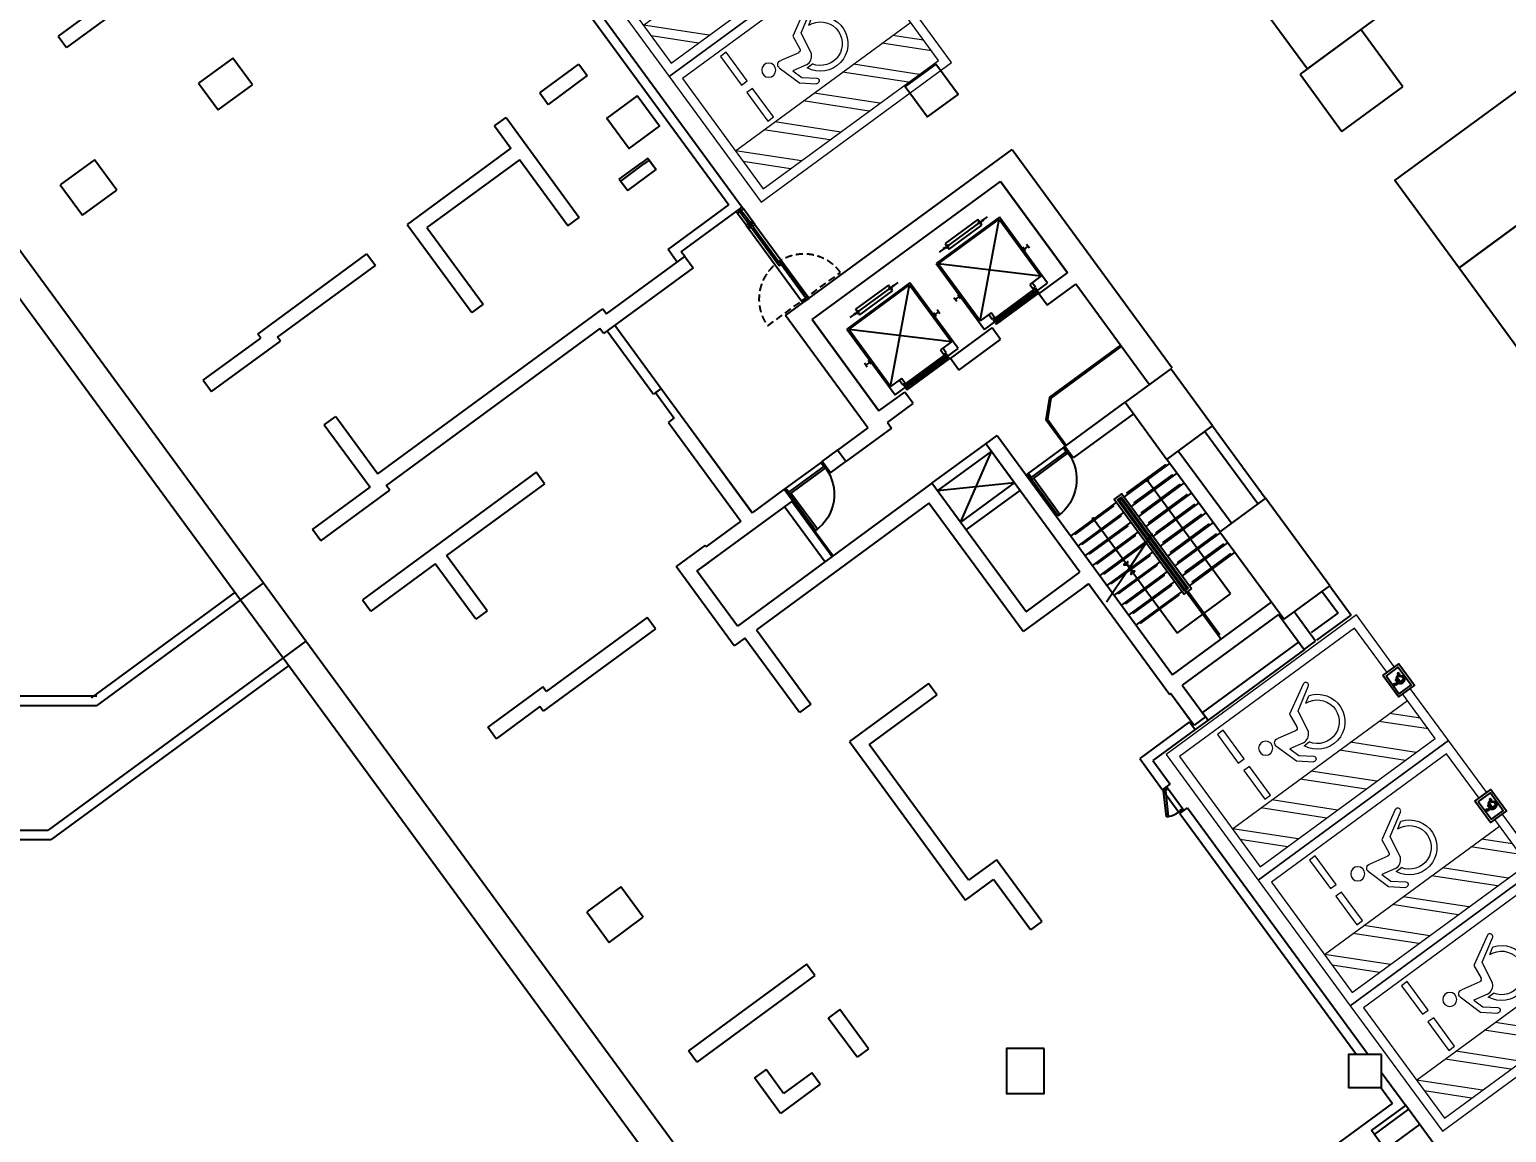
# Model space of a CAD drawing. Header units: millimetres. Extents: x 78082221 to 78451133, y -34402202 to -34172290.
# Drawn here: x 78152006 to 78183309, y -34351429 to -34328067 of the extents above; entities that cross this region are included whole.
import ezdxf

# ---------------------------------------------------------------- set-up
doc = ezdxf.new("R2010")
doc.units = ezdxf.units.MM
doc.header["$LTSCALE"] = 100
doc.header["$MEASUREMENT"] = 0
doc.header["$PDMODE"] = 1
doc.header["$PDSIZE"] = -3
doc.linetypes.add('XR-B2$0$새 블럭1$0$XR-B2$0$XR-지하3층$0$XR-지하3층$0$51A1코아(1층)-1$0$HID', pattern=[2.3, 1.5, -0.8])
doc.layers.get('0').update_dxf_attribs({"color": 2, "linetype": 'CONTINUOUS'})
doc.layers.get('Defpoints').update_dxf_attribs({"color": 142, "linetype": 'CONTINUOUS'})
doc.layers.add('E-PLAN', color=115, linetype='CONTINUOUS')
doc.layers.add('Z', color=115, linetype='CONTINUOUS')
doc.styles.add('c-b2$0$맑은고딕', font='', dxfattribs={"width": 0.8})
doc.styles.add('돋움', font='', dxfattribs={"width": 0.9})
doc.styles.get('c-b2$0$맑은고딕').set_extended_font_data('Malgun Gothic')
doc.styles.get('돋움').set_extended_font_data('Dotum')
doc.dimstyles.new('c-b2$0$std_style', dxfattribs={"dimscale": 500, "dimtxt": 3, "dimasz": 1, "dimexe": 1.5, "dimexo": 2, "dimgap": 1, "dimtad": 1, "dimtoh": 1, "dimdec": 0, "dimzin": 0, "dimdsep": 46, "dimtxsty": 'c-b2$0$맑은고딕', "dimblk": 'c-b2$0$01420DDOT01', "dimcen": 2.5, "dimdle": 8, "dimclrd": 256, "dimclre": 256, "dimclrt": 256, "dimadec": 0, "dimazin": 0, "dimtfac": 1, "dimtdec": 0, "dimtix": 1, "dimtmove": 2, "dimatfit": 3, "dimldrblk": 'c-b2$0$_ClosedBlank', "dimfxl": 1, "dimtolj": 1, "dimtzin": 0, "dimlwd": -1, "dimlwe": -1, "dimarcsym": 0})

# ---------------------------------------------------------------- blocks, each defined once
blk = doc.blocks.new('XR-B2$0$XR-B1$0$XR-주상복합코어$0$84A-CORE(기준층)$0$A$C31EC7A83')
at = {"layer": 'E-PLAN'}
for p, q in [((14495, 13830), (15445, 13830)), ((14495, 13723), (15445, 13723)), ((14495, 13680), (15445, 13680))]:
    blk.add_line(p, q, dxfattribs=at)
for points in [[(14470, 13680), (14470, 13680), (14495, 13680), (14495, 13723), (14510, 13723), (14510, 13787), (14495, 13830), (14470, 13830), (14470, 13680)], [(15470, 13680), (15470, 13680), (15445, 13680), (15445, 13723), (15430, 13723), (15430, 13787), (15445, 13830), (15470, 13830), (15470, 13680)]]:
    blk.add_lwpolyline(points, dxfattribs=at)
blk.add_lwpolyline([(15445, 12730), (15405, 12730), (15405, 13680), (15445, 13680), (15445, 12730)], close=True, dxfattribs=at)
blk.add_arc((15445, 13680), 950, 180, 270, dxfattribs=at)
blk = doc.blocks.new('XR-B2$0$XR-지하3층$0$일반형 주차')
at = {"layer": 'E-PLAN'}
for p, q in [((750, 3865), (0, 3865)), ((750, 3735), (750, 3865)), ((0, 3735), (750, 3735))]:
    blk.add_line(p, q, dxfattribs=at)
blk.add_lwpolyline([(2300, 5000), (0, 5000), (0, 0), (2300, 0)], close=True, dxfattribs=at)
for centre in [(238, 3800), (563, 3800)]:
    blk.add_circle(centre, 17.5, dxfattribs=at)
blk = doc.blocks.new('XR-B2$0$XR-지하3층$0$장애인 주차')
at = {"layer": 'E-PLAN', "lineweight": 5}
for p, q in [((4572, 3795), (4572, -805)), ((5572, 2795), (4572, 3795)), ((5572, 3078), (4855, 3795)), ((5572, 2045), (4572, 3045)), ((5572, 1762), (4572, 2762)), ((3689, 1485), (3600, 1888)), ((3699, 2009), (4214, 1851)), ((5572, 1012), (4572, 2012)), ((3992, 1503), (3925, 1810)), ((3925, 1810), (4151, 1741)), ((4151, 1741), (4355, 1493)), ((4214, 1851), (4443, 1569)), ((5572, 729), (4572, 1729)), ((4055, 1528), (4053, 1393)), ((3348, 969), (3257, 820)), ((5572, -21), (4572, 979)), ((5572, -304), (4572, 696)), ((5323, -805), (4572, -54)), ((5041, -805), (4572, -336))]:
    blk.add_line(p, q, dxfattribs=at)
at = {"layer": 'E-PLAN', "ltscale": 4}
for p, q in [((4165, -1005), (4165, -805)), ((4165, -805), (4165, -905))]:
    blk.add_line(p, q, dxfattribs=at)
at = {"layer": 'E-PLAN', "lineweight": 5}
for points in [[(3842, -1005), (2472, -1005), (2472, 3995), (5772, 3995), (5772, -1005), (4402, -1005)], [(3842, -805), (2672, -805), (2672, 3795), (5572, 3795), (5572, -805), (4402, -805)]]:
    blk.add_lwpolyline(points, dxfattribs=at)
for points in [[(3523, 2720), (2773, 2720), (2773, 2870), (3523, 2870)], [(4473, 2720), (3723, 2720), (3723, 2870), (4473, 2870)]]:
    blk.add_lwpolyline(points, close=True, dxfattribs=at)
for points in [[(3094, 715, -1.000002), (2987, 770), (3330, 1379), (3640, 1415)], [(3992, 1503, -0.343093), (3870, 1283), (3381, 1194), (3094, 715)]]:
    blk.add_lwpolyline(points, format="xyb", dxfattribs=at)
at = {"layer": 'E-PLAN', "ltscale": 4}
for points in [[(3842, -695), (3842, -1115), (4402, -1115), (4402, -695)], [(3892, -745), (3892, -1065), (4352, -1065), (4352, -745)]]:
    blk.add_lwpolyline(points, close=True, dxfattribs=at)
at = {"layer": 'E-PLAN'}
for points in [[(4161, -797), (4152, -916), (4058, -916), (4021, -1003), (3982, -990), (3988, -973), (4011, -981), (4046, -898), (4136, -898), (4137, -881), (4072, -881), (4072, -863), (4138, -863), (4142, -810)], [(4167, -882), (4169, -863)]]:
    blk.add_lwpolyline(points, dxfattribs=at)
at = {"layer": 'E-PLAN', "lineweight": 5}
blk.add_circle((3613, 2216), 150, dxfattribs=at)
for centre, radius, start, end in [((3682, 1922), 88.4, 79.1143, 202.3185), ((4394, 1537), 58.8, 227.9655, 33.7904), ((3810, 1000), 582, 198.006, 65.0949), ((3809, 1000), 462, 183.8525, 58.2396), ((3632, 1473), 57.7, 276.2786, 12.4353)]:
    blk.add_arc(centre, radius, start, end, dxfattribs=at)
at = {"layer": 'E-PLAN'}
for centre, radius, start, end in [((4127, -942), 89.2, 206.535, 62.4866), ((4127, -942), 71.5, 192.8781, 56.1688), ((4140, -787), 22.8, 335.1173, 274.9698)]:
    blk.add_arc(centre, radius, start, end, dxfattribs=at)
blk = doc.blocks.new('XR-B2$0$pitdr')
at = {"layer": 'E-PLAN', "ltscale": 0.1}
for p, q in [((575, 100), (25, 100)), ((25, 0), (48, 39)), ((524, -236), (48, 39)), ((501, -275), (25, 0)), ((25, 0), (575, 0)), ((501, -275), (524, -236))]:
    blk.add_line(p, q, dxfattribs=at)
at = {"layer": 'E-PLAN'}
for points in [[(0, 0), (25, 0), (25, 45), (40, 45), (40, 70), (25, 100), (0, 100)], [(600, 0), (575, 0), (575, 45), (560, 45), (560, 70), (575, 100), (600, 100)]]:
    blk.add_lwpolyline(points, close=True, dxfattribs=at)
at = {"layer": 'E-PLAN', "ltscale": 0.1}
blk.add_arc((31, -2), 544, 329.818, 0.182, dxfattribs=at)
blk = doc.blocks.new('c-b2$0$01420DDOT01')
blk.add_line((-1.5, 0), (1.5, 0))
at = {"const_width": 0.5}
blk.add_lwpolyline([(-0.25, 0, 1), (0.25, 0, 1)], format="xyb", close=True, dxfattribs=at)
blk = doc.blocks.new('*D93')
at = {"layer": 'Defpoints', "color": 0, "transparency": 16777216}
for p in [(78098400, -34278459), (78092168, -34283027), (78175028, -34382978)]:
    blk.add_point(p, dxfattribs=at)
at = {"layer": 'Z', "transparency": 16777216}
for p, q in [((78097593, -34279050), (78091563, -34283471)), ((78168501, -34387143), (78092464, -34283430)), ((78174221, -34383569), (78168192, -34387990))]:
    blk.add_line(p, q, dxfattribs=at)
for p, xscale, yscale, zscale, rotation in [((78092168, -34283027), 500, 500, 500, 126.2469342978897), ((78168796, -34387546), 499.9999999999999, 499.9999999999999, 499.9999999999999, 306.2469342978897)]:
    blk.add_blockref('c-b2$0$01420DDOT01', p, dxfattribs=dict(at, xscale=xscale, yscale=yscale, zscale=zscale, rotation=rotation))
at = {"layer": 'Z', "transparency": 16777216, "insert": (78131794, -34334325), "char_height": 2250, "attachment_point": 5, "rotation": 306.2469, "style": '돋움'}
blk.add_mtext('\\A1;129600', dxfattribs=at)
blk = doc.blocks.new('c-b2$0$_ClosedBlank')
at = {"color": 0, "linetype": 'ByBlock', "lineweight": -2}
for p, q in [((-1, 0.167), (0, 0)), ((-1, 0.167), (-1, -0.167)), ((0, 0), (-1, -0.167))]:
    blk.add_line(p, q, dxfattribs=at)
blk = doc.blocks.new('*D98')
at = {"layer": 'Defpoints', "color": 0, "transparency": 16777216}
for p in [(78151082, -34350316), (78148076, -34352519), (78155871, -34356848)]:
    blk.add_point(p, dxfattribs=at)
at = {"layer": 'Z', "transparency": 16777216}
for p, q in [((78150275, -34350907), (78147471, -34352963)), ((78152570, -34358648), (78148372, -34352922)), ((78155064, -34357439), (78152261, -34359495))]:
    blk.add_line(p, q, dxfattribs=at)
for p, xscale, yscale, zscale, rotation in [((78148076, -34352519), 500, 500, 500, 126.2469342978489), ((78152865, -34359052), 500.0000000000001, 500.0000000000001, 500.0000000000001, 306.246934297849)]:
    blk.add_blockref('c-b2$0$01420DDOT01', p, dxfattribs=dict(at, xscale=xscale, yscale=yscale, zscale=zscale, rotation=rotation))
at = {"layer": 'Z', "transparency": 16777216, "insert": (78151782, -34354824), "char_height": 2250, "attachment_point": 5, "rotation": 306.2469, "style": '돋움'}
blk.add_mtext('\\A1;8100', dxfattribs=at)

msp = doc.modelspace()

# ---------------------------------------------------------------- linework, layer by layer
at = {"layer": 'Z'}
for p, q in [((78156962.8, -34339791.6), (78142410.2, -34319942.1)), ((78154516.6, -34326810.9), (78152613.3, -34328206.3)), ((78154693.9, -34327052.8), (78152790.7, -34328448.2)), ((78152613.3, -34328206.3), (78152790.7, -34328448.2)), ((78162819.8, -34329409.3), (78163650.5, -34328800.3)), ((78163650.5, -34328800.3), (78163827.9, -34329042.3)), ((78163827.9, -34329042.3), (78162997.2, -34329651.3)), ((78162819.8, -34329409.3), (78162997.2, -34329651.3)), ((78161864.1, -34330110), (78162106.1, -34329932.6)), ((78162106.1, -34329932.6), (78163655.2, -34332045.6)), ((78161864.1, -34330110), (78162210, -34330581.8)), ((78162210, -34330581.8), (78160008.3, -34332195.9)), ((78162387.4, -34330823.7), (78160427.7, -34332260.5)), ((78163413.2, -34332223), (78162387.4, -34330823.7)), ((78164506, -34331235.8), (78164989.9, -34330881)), ((78165110.9, -34330792.3), (78164989.9, -34330881)), ((78165140.5, -34330832.6), (78165019.5, -34330921.3)), ((78165110.9, -34330792.3), (78165288.3, -34331034.3)), ((78168031.8, -34334125.3), (78172830.4, -34330607.2)), ((78172830.4, -34330607.2), (78176221.3, -34335232.4)), ((78164683.4, -34331477.7), (78165288.3, -34331034.3)), ((78164506, -34331235.8), (78164683.4, -34331477.7)), ((78168590.9, -34334211.4), (78172583, -34331284.6)), ((78172583, -34331284.6), (78174002, -34333220.1)), ((78174002, -34333220.1), (78172583, -34331284.6)), ((78163413.2, -34332223), (78163655.2, -34332045.6)), ((78167192.6, -34332211), (78167009.3, -34331961)), ((78167208.5, -34332131.2), (78167090.2, -34331969.9)), ((78167240.7, -34332107.6), (78167122.5, -34331946.3)), ((78167321.6, -34332116.4), (78167138.3, -34331866.4)), ((78172561.8, -34332042.1), (78171223, -34333023.6)), ((78171265, -34333030.1), (78172555.3, -34332084.1)), ((78171292.7, -34332780.4), (78172308.8, -34332035.4)), ((78172103.2, -34332093.2), (78171409.6, -34332601.6)), ((78172191.9, -34332214.1), (78172103.2, -34332093.2)), ((78172112.6, -34332148.3), (78172152.9, -34332118.7)), ((78172142.2, -34332188.6), (78172112.6, -34332148.3)), ((78172151.9, -34334239.8), (78172555.3, -34332084.1)), ((78172152.9, -34332118.7), (78172182.5, -34332159)), ((78172222.8, -34332129.5), (78172193.3, -34332089.1)), ((78172555.3, -34332084.1), (78173442.2, -34333293.8)), ((78173583.9, -34333436.2), (78172561.8, -34332042.1)), ((78160008.3, -34332195.9), (78161377.1, -34334062.9)), ((78160427.7, -34332260.5), (78161619.1, -34333885.5)), ((78167284.3, -34332243), (78167239.9, -34332275.6)), ((78167251.7, -34332291.7), (78168369.7, -34333816.6)), ((78167332.6, -34332300.6), (78167853, -34333010.3)), ((78167348.8, -34332288.7), (78167869.1, -34332998.4)), ((78167364.9, -34332276.9), (78167885.2, -34332986.6)), ((78167380.8, -34332197.1), (78168498.8, -34333722)), ((78171498.3, -34332722.6), (78172191.9, -34332214.1)), ((78172182.5, -34332159), (78172142.2, -34332188.6)), ((78171408.3, -34332726.6), (78171378.7, -34332686.3)), ((78171409.6, -34332601.6), (78171498.3, -34332722.6)), ((78171459.4, -34332627.2), (78171419, -34332656.7)), ((78171419, -34332656.7), (78171448.6, -34332697.1)), ((78171448.6, -34332697.1), (78171488.9, -34332667.5)), ((78171488.9, -34332667.5), (78171459.4, -34332627.2)), ((78173117, -34332757.2), (78173057.9, -34332676.6)), ((78173168.1, -34332657.8), (78173087.5, -34332716.9)), ((78173197.7, -34332698.1), (78173138.6, -34332617.4)), ((78156842.9, -34334516.7), (78159157.5, -34332819.7)), ((78157262.2, -34334581.2), (78159334.9, -34333061.7)), ((78159157.5, -34332819.7), (78159334.9, -34333061.7)), ((78164235, -34334088), (78165892.3, -34332872.9)), ((78165892.3, -34332872.9), (78166069.7, -34333114.9)), ((78167934.7, -34333037.2), (78168410.5, -34333686.2)), ((78167950.8, -34333025.3), (78168426.7, -34333674.4)), ((78167966.9, -34333013.5), (78168442.8, -34333662.6)), ((78171223, -34333023.6), (78172245.1, -34334417.7)), ((78172151.9, -34334239.8), (78171265, -34333030.1)), ((78173442.2, -34333293.8), (78171265, -34333030.1)), ((78166069.7, -34333114.9), (78164170.5, -34334507.3)), ((78173442.2, -34333293.8), (78173208.4, -34333465.2)), ((78173397.2, -34333663.6), (78174002, -34333220.1)), ((78168498.8, -34333722), (78168369.7, -34333816.6)), ((78168498.8, -34333722), (78168527.8, -34333761.7)), ((78170666.6, -34333431.6), (78169327.8, -34334413.1)), ((78169369.8, -34334419.6), (78170660.1, -34333473.5)), ((78169397.5, -34334169.9), (78170413.6, -34333424.9)), ((78170208, -34333482.6), (78169514.4, -34333991.1)), ((78169603.1, -34334112.1), (78170296.7, -34333603.6)), ((78170296.7, -34333603.6), (78170208, -34333482.6)), ((78170217.4, -34333537.7), (78170257.7, -34333508.2)), ((78170247, -34333578.1), (78170217.4, -34333537.7)), ((78170287.3, -34333548.5), (78170247, -34333578.1)), ((78170256.7, -34335629.3), (78170660.1, -34333473.5)), ((78170257.7, -34333508.2), (78170287.3, -34333548.5)), ((78170327.6, -34333518.9), (78170298, -34333478.6)), ((78170660.1, -34333473.5), (78171547, -34334683.3)), ((78171688.6, -34334825.7), (78170666.6, -34333431.6)), ((78171738, -34333768.3), (78171678.8, -34333687.6)), ((78172245.1, -34334417.7), (78173583.9, -34333436.2)), ((78173330, -34333546.7), (78172426.8, -34334208.9)), ((78172450.4, -34334241.1), (78173353.7, -34333578.9)), ((78173379.7, -34333614.4), (78172476.4, -34334276.6)), ((78172500.1, -34334308.9), (78173403.4, -34333646.7)), ((78173208.4, -34333465.2), (78173279.3, -34333562)), ((78173327.7, -34333526.5), (78173256.7, -34333429.8)), ((78173279.3, -34333562), (78173327.7, -34333526.5)), ((78173353.7, -34333578.9), (78173330, -34333546.7)), ((78173403.4, -34333646.7), (78173379.7, -34333614.4)), ((78173574.6, -34333905.5), (78173397.2, -34333663.6)), ((78173574.6, -34333905.5), (78174179.4, -34333462.1)), ((78175737.4, -34335587.1), (78174179.4, -34333462.1)), ((78159387.8, -34337480.5), (78164158.2, -34333983.2)), ((78161619.1, -34333885.5), (78161377.1, -34334062.9)), ((78164158.2, -34333983.2), (78164235, -34334088)), ((78168398.8, -34333856.3), (78168369.7, -34333816.6)), ((78168398.8, -34333856.3), (78168378.9, -34333829.2)), ((78168398.8, -34333856.3), (78168527.8, -34333761.7)), ((78168527.8, -34333761.7), (78168501.2, -34333725.4)), ((78169514.4, -34333991.1), (78169603.1, -34334112.1)), ((78169564.1, -34334016.7), (78169523.8, -34334046.2)), ((78169593.7, -34334057), (78169564.1, -34334016.7)), ((78171302.5, -34334087.6), (78171243.3, -34334006.9)), ((78171657.3, -34333827.4), (78171598.2, -34333746.8)), ((78171627.8, -34333787.1), (78171708.4, -34333728)), ((78169776.1, -34336504.4), (78168031.8, -34334125.3)), ((78170010, -34336146.9), (78168590.9, -34334211.4)), ((78168590.9, -34334211.4), (78170010, -34336146.9)), ((78169513.1, -34334116.1), (78169483.5, -34334075.8)), ((78169523.8, -34334046.2), (78169553.4, -34334086.5)), ((78169553.4, -34334086.5), (78169593.7, -34334057)), ((78171221.8, -34334146.7), (78171162.7, -34334066)), ((78171272.9, -34334047.2), (78171192.3, -34334106.4)), ((78172385.7, -34334068.3), (78172151.9, -34334239.8)), ((78172337.4, -34334103.8), (78172408.3, -34334200.6)), ((78172456.7, -34334165.1), (78172385.7, -34334068.3)), ((78172408.3, -34334200.6), (78172456.7, -34334165.1)), ((78172426.8, -34334208.9), (78172450.4, -34334241.1)), ((78172476.4, -34334276.6), (78172500.1, -34334308.9)), ((78155687.2, -34335494.1), (78156905, -34334601.3)), ((78156905, -34334601.3), (78156842.9, -34334516.7)), ((78157324.3, -34334665.9), (78157262.2, -34334581.2)), ((78164093.6, -34334402.5), (78159565.2, -34337722.4)), ((78164170.5, -34334507.3), (78164093.6, -34334402.5)), ((78169327.8, -34334413.1), (78170349.9, -34335807.2)), ((78170256.7, -34335629.3), (78169369.8, -34334419.6)), ((78171547, -34334683.3), (78169369.8, -34334419.6)), ((78171522.1, -34335038.3), (78172409.2, -34334387.9)), ((78171699.5, -34335280.2), (78172586.6, -34334629.8)), ((78172586.6, -34334629.8), (78172409.2, -34334387.9)), ((78155864.6, -34335736.1), (78157324.3, -34334665.9)), ((78170349.9, -34335807.2), (78171688.6, -34334825.7)), ((78171434.8, -34334936.1), (78170531.6, -34335598.3)), ((78170555.2, -34335630.6), (78171458.5, -34334968.4)), ((78171547, -34334683.3), (78171313.1, -34334854.7)), ((78171313.1, -34334854.7), (78171384.1, -34334951.5)), ((78171432.5, -34334916), (78171361.5, -34334819.2)), ((78171384.1, -34334951.5), (78171432.5, -34334916)), ((78171458.5, -34334968.4), (78171434.8, -34334936.1)), ((78175129.5, -34334749.5), (78173621.4, -34335855.2)), ((78175147.2, -34334773.7), (78173649.1, -34335872)), ((78169762.1, -34335216.9), (78169703, -34335136.2)), ((78169732.5, -34335176.6), (78169813.2, -34335117.4)), ((78169842.8, -34335157.8), (78169783.6, -34335077.1)), ((78171484.5, -34335003.9), (78170581.2, -34335666.1)), ((78170604.9, -34335698.4), (78171508.1, -34335036.1)), ((78171508.1, -34335036.1), (78171484.5, -34335003.9)), ((78171699.5, -34335280.2), (78171522.1, -34335038.3)), ((78155687.2, -34335494.1), (78155864.6, -34335736.1)), ((78170490.5, -34335457.8), (78170256.7, -34335629.3)), ((78170442.1, -34335493.3), (78170513.1, -34335590.1)), ((78170561.5, -34335554.6), (78170490.5, -34335457.8)), ((78170513.1, -34335590.1), (78170561.5, -34335554.6)), ((78170531.6, -34335598.3), (78170555.2, -34335630.6)), ((78165393.9, -34335668.7), (78165272.9, -34335757.4)), ((78165272.9, -34335757.4), (78165672, -34336301.8)), ((78165393.9, -34335668.7), (78165881.7, -34336334)), ((78170010, -34336146.9), (78170554.3, -34335747.8)), ((78170731.7, -34335989.7), (78170554.3, -34335747.8)), ((78170581.2, -34335666.1), (78170604.9, -34335698.4)), ((78173621.4, -34335855.2), (78173547.1, -34336337.4)), ((78173649.1, -34335872), (78173578.7, -34336329.7)), ((78170187.4, -34336388.8), (78170731.7, -34335989.7)), ((78173951.1, -34336896.8), (78175225.3, -34335962.6)), ((78175402.7, -34336204.5), (78174128.4, -34337138.7)), ((78158253.1, -34336440.1), (78158495, -34336262.7)), ((78158253.1, -34336440.1), (78159222.8, -34337762.7)), ((78158495, -34336262.7), (78159387.8, -34337480.5)), ((78165551.1, -34336390.4), (78165672, -34336301.8)), ((78165551.1, -34336390.4), (78167082.4, -34338479.2)), ((78165881.7, -34336334), (78167306.6, -34338277.6)), ((78165881.7, -34336334), (78167324.4, -34338301.8)), ((78169776.1, -34336504.4), (78169130.9, -34336977.4)), ((78170276, -34336509.8), (78169308.3, -34337219.3)), ((78170187.4, -34336388.8), (78170276, -34336509.8)), ((78173955.1, -34336893.8), (78173547.1, -34336337.4)), ((78173979.3, -34336876.1), (78173578.7, -34336329.7)), ((78172274.5, -34336842.6), (78172516.5, -34336665.2)), ((78172904.2, -34337701.5), (78172274.5, -34336842.6)), ((78172904.2, -34337701.5), (78172274.5, -34336842.6)), ((78174270.1, -34339564.4), (78172274.5, -34336842.6)), ((78172516.5, -34336665.2), (78176232.6, -34341733.9)), ((78169308.3, -34337219.3), (78169130.9, -34336977.4)), ((78169308.3, -34337219.3), (78169130.9, -34336977.4)), ((78171739.4, -34338505.8), (78172392.8, -34337003.9)), ((78174128.4, -34337138.7), (78173951.1, -34336896.8)), ((78177471.6, -34338519.2), (78176354.1, -34336994.9)), ((78162741.4, -34337446), (78159059.9, -34340145.1)), ((78162918.8, -34337687.9), (78162741.4, -34337446)), ((78177247.4, -34338720.7), (78176112.2, -34337172.3)), ((78158005, -34338655.5), (78159222.8, -34337762.7)), ((78159642.1, -34337827.3), (78159565.2, -34337722.4)), ((78162918.8, -34337687.9), (78160846.2, -34339207.5)), ((78171133.4, -34337679.2), (78167008.3, -34340703.5)), ((78173128.9, -34340401.1), (78171133.4, -34337679.2)), ((78172880.6, -34337669.2), (78171251.6, -34337840.5)), ((78177458.3, -34340023.1), (78175687.4, -34337607.7)), ((78158182.4, -34338897.5), (78159642.1, -34337827.3)), ((78168179.2, -34338047.1), (78166759.8, -34339087.7)), ((78168001.8, -34337805.2), (78167324.4, -34338301.8)), ((78171068.8, -34338098.5), (78167411.4, -34340779.9)), ((78168179.2, -34338047.1), (78168001.8, -34337805.2)), ((78173064.3, -34340820.4), (78171068.8, -34338098.5)), ((78158182.4, -34338897.5), (78158005, -34338655.5)), ((78167082.4, -34338479.2), (78166336.5, -34339026.1)), ((78176329.2, -34340850.9), (78174558.4, -34338435.5)), ((78166315.8, -34338997.9), (78165710.9, -34339441.4)), ((78166336.5, -34339026.1), (78166315.8, -34338997.9)), ((78161706.4, -34340380.9), (78160846.2, -34339207.5)), ((78166759.8, -34339087.7), (78166150.9, -34339534.1)), ((78166392.9, -34339356.8), (78166150.9, -34339534.1)), ((78160604.2, -34339384.8), (78159237.2, -34340387)), ((78161464.5, -34340558.3), (78160604.2, -34339384.8)), ((78166943.7, -34341122.9), (78165710.9, -34339441.4)), ((78167008.3, -34340703.5), (78166150.9, -34339534.1)), ((78173128.9, -34340401.1), (78174270.1, -34339564.4)), ((78174447.4, -34339806.4), (78173064.3, -34340820.4)), ((78174362.8, -34339868.5), (78174447.4, -34339806.4)), ((78176168, -34342153.2), (78174447.4, -34339806.4)), ((78176168, -34342153.2), (78174447.4, -34339806.4)), ((78159059.9, -34340145.1), (78159237.2, -34340387)), ((78176232.6, -34341733.9, 0.4), (78178329.4, -34340196.6, 0.2)), ((78176329.2, -34340850.9), (78177458.3, -34340023.1)), ((78161706.4, -34340380.9), (78161464.5, -34340558.3)), ((78165094.1, -34340519.7), (78162957, -34342086.6)), ((78165271.5, -34340761.7), (78165094.1, -34340519.7)), ((78178478.6, -34340459.2), (78176438.2, -34341955.1)), ((78178478.6, -34340459.2), (78179022.6, -34341201.2)), ((78179264.5, -34341023.8), (78178809.2, -34340402.8)), ((78165271.5, -34340761.7), (78162892.4, -34342505.9)), ((78167411.4, -34340779.9), (78168567.4, -34342356.6)), ((78167169.5, -34340957.3), (78166943.7, -34341122.9)), ((78168325.4, -34342534), (78167169.5, -34340957.3)), ((78179022.6, -34341201.2), (78179264.5, -34341023.8)), ((78162886, -34341989.8), (78161716.6, -34342847.1)), ((78162957, -34342086.6), (78162886, -34341989.8)), ((78171056.3, -34341920.6), (78169382.8, -34343147.5)), ((78171233.6, -34342162.6), (78169802.1, -34343212.1)), ((78171233.6, -34342162.6), (78171056.3, -34341920.6)), ((78176196.3, -34342132.5), (78176168, -34342153.2)), ((78176168, -34342153.2), (78176196.3, -34342132.5)), ((78176196.3, -34342132.5), (78176687, -34342801.9)), ((78176196.3, -34342132.5), (78176598.3, -34342680.9)), ((78176438.2, -34341955.1), (78176929, -34342624.5)), ((78150300.2, -34342382.6), (78153428.7, -34342382.6)), ((78150500.2, -34342182.6), (78153428.7, -34342182.6)), ((78162821.5, -34342409.1), (78161894, -34343089.1)), ((78162892.4, -34342505.9), (78162821.5, -34342409.1)), ((78168567.4, -34342356.6), (78168325.4, -34342534)), ((78176929, -34342624.5), (78176687, -34342801.9)), ((78176929, -34342624.5), (78176687, -34342801.9)), ((78161894, -34343089.1), (78161716.6, -34342847.1)), ((78169382.8, -34343147.5), (78171845.4, -34346506.5)), ((78171910, -34346087.2), (78169802.1, -34343212.1)), ((78150300.2, -34345026.6), (78152401.6, -34345026.6)), ((78150500.2, -34345226.6), (78152467, -34345226.6)), ((78172502.8, -34345652.6), (78171910, -34346087.2)), ((78173463.6, -34346963.1), (78172502.8, -34345652.6)), ((78171845.4, -34346506.5), (78172438.2, -34346071.9)), ((78173221.6, -34347140.5), (78172438.2, -34346071.9)), ((78173463.6, -34346963.1), (78173221.6, -34347140.5)), ((78168470.5, -34347864.9), (78165970.4, -34349697.8)), ((78168647.9, -34348106.8), (78166147.8, -34349939.7)), ((78168647.9, -34348106.8), (78168470.5, -34347864.9)), ((78169177, -34348828.6), (78168935.1, -34349006)), ((78169544.1, -34349836.7), (78168935.1, -34349006)), ((78169786, -34349659.3), (78169177, -34348828.6)), ((78166926, -34349369.2), (78166805.1, -34349457.8)), ((78169786, -34349659.3), (78169544.1, -34349836.7)), ((78166147.8, -34349939.7), (78165970.4, -34349697.8)), ((78167615.2, -34350097.7), (78167373.2, -34350275.1)), ((78167923.1, -34351025.1), (78167373.2, -34350275.1)), ((78167987.7, -34350605.8), (78167615.2, -34350097.7)), ((78168584.4, -34350168.2), (78167987.7, -34350605.8)), ((78168761.8, -34350410.2), (78168584.4, -34350168.2)), ((78168761.8, -34350410.2), (78167923.1, -34351025.1))]:
    msp.add_line(p, q, dxfattribs=at)
at = {"layer": 'Z', "ltscale": 0.5}
for p, q in [((78160999.3, -34323831.2), (78166829.2, -34331783.1)), ((78161160.6, -34323713), (78167108.8, -34331826.1)), ((78180225.4, -34328068.5), (78178935.1, -34329014.5)), ((78181112.3, -34329278.2), (78180225.4, -34328068.5)), ((78156315.4, -34328672.6), (78155589.6, -34329204.7)), ((78156729.3, -34329237.1), (78156315.4, -34328672.6)), ((78178935.1, -34329014.5), (78179821.9, -34330224.2)), ((78155589.6, -34329204.7), (78156003.5, -34329769.2)), ((78156003.5, -34329769.2), (78156729.3, -34329237.1)), ((78179821.9, -34330224.2), (78181112.3, -34329278.2)), ((78153379.9, -34330824.8), (78152654, -34331356.9)), ((78153852.9, -34331470), (78153379.9, -34330824.8)), ((78152654, -34331356.9), (78153127, -34332002.1)), ((78153127, -34332002.1), (78153852.9, -34331470)), ((78165538.9, -34332729.1), (78166829.2, -34331783.1)), ((78165818.4, -34332772.1), (78167108.8, -34331826.1)), ((78165731, -34332991.2), (78165538.9, -34332729.1)), ((78165892.3, -34332872.9), (78165818.4, -34332772.1)), ((78164412.4, -34334329.9), (78165395.4, -34335670.7)), ((78164251.1, -34334448.2), (78165234.1, -34335789)), ((78176193.1, -34335253.1), (78175225.3, -34335962.6)), ((78177080, -34336462.8), (78176193.1, -34335253.1)), ((78165393.9, -34335668.7), (78165234.1, -34335789)), ((78175225.3, -34335962.6), (78176112.2, -34337172.3)), ((78176112.2, -34337172.3), (78177080, -34336462.8)), ((78177080, -34336462.8), (78178197.5, -34337987, 0.2)), ((78171133.4, -34337679.2), (78172274.5, -34336842.6)), ((78176918.7, -34336581), (78178036.2, -34338105.3, 0.2)), ((78168808.3, -34337213.9), (78169130.9, -34336977.4)), ((78171251.6, -34337840.5), (78172392.8, -34337003.9)), ((78168985.7, -34337455.8), (78168808.3, -34337213.9)), ((78168985.7, -34337455.8), (78169308.3, -34337219.3)), ((78176171.3, -34337253), (78175203.5, -34337962.5)), ((78176325, -34337462.6), (78175357.3, -34338172.2)), ((78171739.4, -34338505.8), (78172880.6, -34337669.2)), ((78176478.8, -34337672.3), (78175511, -34338381.8)), ((78168163.1, -34338058.9), (78169020.4, -34339228.3)), ((78168179.2, -34338047.1), (78169036.5, -34339216.5)), ((78171857.7, -34338667.1), (78172998.8, -34337830.5)), ((78175042.2, -34338080.7), (78174074.5, -34338790.3)), ((78175102.7, -34338036.4), (78175082.6, -34338051.2)), ((78175163.2, -34337992), (78175143.1, -34338006.8)), ((78176632.5, -34337882), (78175664.7, -34338591.5)), ((78176786.2, -34338091.7), (78175818.5, -34338801.2)), ((78178203.4, -34337995.1), (78177235.6, -34338704.6)), ((78179563.3, -34339850), (78178203.4, -34337995.1)), ((78168009.8, -34338171.3), (78168867.2, -34339340.7)), ((78175196, -34338290.4), (78174228.2, -34338999.9)), ((78175256.5, -34338246.1), (78175236.3, -34338260.9)), ((78175316.9, -34338201.7), (78175296.8, -34338216.5)), ((78175470.7, -34338411.4), (78175450.5, -34338426.2)), ((78176940, -34338301.4), (78175972.2, -34339010.9)), ((78175349.7, -34338500.1), (78174381.9, -34339209.6)), ((78175503.4, -34338709.8), (78174535.7, -34339419.3)), ((78175410.2, -34338455.8), (78175390, -34338470.5)), ((78175563.9, -34338665.4), (78175543.8, -34338680.2)), ((78175624.4, -34338621.1), (78175604.2, -34338635.9)), ((78177093.7, -34338511.1), (78176125.9, -34339220.6)), ((78177247.4, -34338720.7), (78176279.6, -34339430.3)), ((78177235.6, -34338704.6), (78178595.5, -34340559.5)), ((78175657.2, -34338919.5), (78174689.4, -34339629)), ((78175717.6, -34338875.1), (78175697.5, -34338889.9)), ((78175778.1, -34338830.8), (78175758, -34338845.6)), ((78175931.9, -34339040.5), (78175911.7, -34339055.2)), ((78177401.1, -34338930.4), (78176433.4, -34339640)), ((78175810.9, -34339129.2), (78174843.1, -34339838.7)), ((78175964.6, -34339338.8), (78174996.9, -34340048.4)), ((78175871.4, -34339084.8), (78175851.2, -34339099.6)), ((78176025.1, -34339294.5), (78176004.9, -34339309.3)), ((78176085.6, -34339250.1), (78176065.4, -34339264.9)), ((78177554.9, -34339140.1), (78176587.1, -34339849.6)), ((78176118.4, -34339548.5), (78175150.6, -34340258)), ((78176178.8, -34339504.2), (78176158.7, -34339519)), ((78176239.3, -34339459.8), (78176219.2, -34339474.6)), ((78176393.1, -34339669.5), (78176372.9, -34339684.3)), ((78176272.1, -34339758.2), (78175304.3, -34340467.7)), ((78176425.8, -34339967.9), (78175458, -34340677.4)), ((78176332.6, -34339713.9), (78176312.4, -34339728.6)), ((78176486.3, -34339923.5), (78176466.1, -34339938.3)), ((78176486.3, -34339923.5), (78177260.9, -34340980)), ((78176546.8, -34339879.2), (78176526.6, -34339894)), ((78178595.5, -34340559.5), (78179563.3, -34339850)), ((78179396.1, -34339960.2, 0.2), (78179739, -34340427.9)), ((78179557.4, -34339841.9, 0.2), (78180018.6, -34340471)), ((78156360.7, -34339985), (78153310.5, -34342221.3)), ((78156479, -34340146.3), (78153428.7, -34342382.6)), ((78179174.5, -34340841.8), (78179739, -34340427.9)), ((78179292.7, -34341003.1), (78180018.6, -34340471)), ((78178908.3, -34341036.9), (78176867.9, -34342532.8)), ((78179026.6, -34341198.2), (78176986.2, -34342694.1)), ((78157380.6, -34341376.2), (78152401.6, -34345026.6)), ((78157498.9, -34341537.5), (78152467, -34345226.6)), ((78176593.7, -34342733.9), (78175537.3, -34343508.4)), ((78176593.7, -34342733.9), (78176712, -34342895.2)), ((78176986.2, -34342694.1), (78176712, -34342895.2)), ((78176867.9, -34342532.8), (78176986.2, -34342694.1)), ((78176712, -34342895.2), (78175816.8, -34343551.5)), ((78175537.3, -34343508.4), (78176022.1, -34344169.7)), ((78175816.8, -34343551.5), (78176183.4, -34344051.5)), ((78176022.1, -34344169.7), (78176183.4, -34344051.5)), ((78176388.7, -34344669.8), (78176550, -34344551.5)), ((78176388.7, -34344669.8), (78180132.7, -34349776.6)), ((78176550, -34344551.5), (78180380.7, -34349776.6)), ((78164541.1, -34346226), (78163815.2, -34346758.2)), ((78165014.1, -34346871.2), (78164541.1, -34346226)), ((78163815.2, -34346758.2), (78164288.3, -34347403.4)), ((78164288.3, -34347403.4), (78165014.1, -34346871.2)), ((78180660.2, -34350157.8), (78181173.7, -34350858.2)), ((78180646, -34350476.6), (78180894.1, -34350815.1)), ((78175652, -34354658.3), (78180894.1, -34350815.1)), ((78180447.9, -34351390.3), (78181173.7, -34350858.2)), ((78180861.7, -34351954.8), (78180447.9, -34351390.3))]:
    msp.add_line(p, q, dxfattribs=at)
at = {"layer": 'Z', "linetype": 'XR-B2$0$새 블럭1$0$XR-B2$0$XR-지하3층$0$XR-지하3층$0$51A1코아(1층)-1$0$HID'}
msp.add_line((78167651.3, -34334343.3), (78169193, -34333213), dxfattribs=at)
at = {"layer": 'Z', "linetype": 'ByBlock'}
msp.add_line((78168527.8, -34333761.7), (78168362.3, -34333535.8), dxfattribs=at)
at = {"layer": 'Z', "ltscale": 100}
for p, q in [((78181232.9, -34350938.7), (78180507, -34351470.9)), ((78183184.2, -34353600), (78181173.7, -34350858.2)), ((78181469.4, -34351261.3), (78180743.5, -34351793.5))]:
    msp.add_line(p, q, dxfattribs=at)
at = {"layer": 'Z'}
for points in [[(78144625.2, -34249600.4), (78144625.2, -34306952.5), (78136506.7, -34312904.6), (78156479, -34340146.3)], [(78165140.5, -34330832.6), (78165258.7, -34330993.9)], [(78164535.6, -34331276.1), (78165019.5, -34330921.3)], [(78175803.5, -34338743.2), (78175330.6, -34339450.8), (78175275.9, -34339414.2), (78175358.7, -34339527.2), (78175304, -34339490.6), (78174831.2, -34340198.2)], [(78156479, -34340146.3), (78156962.8, -34339791.6)], [(78156479, -34340146.3), (78157380.6, -34341376.2)], [(78157864.5, -34341021.4), (78157380.6, -34341376.2)], [(78179960.2, -34362126.6), (78173337.7, -34362126.6), (78157864.5, -34341021.4)], [(78157380.6, -34341376.2), (78173033.6, -34362726.6), (78346933.8, -34362726.6)]]:
    msp.add_lwpolyline(points, dxfattribs=at)
at = {"layer": 'Z', "ltscale": 0.5}
for points in [[(78171212.9, -34328798.6), (78170567.8, -34329271.6), (78171040.8, -34329916.7), (78171686, -34329443.7)], [(78164885.3, -34329469.8), (78164240.1, -34329942.8), (78164713.1, -34330588), (78165358.3, -34330115)], [(78176631.4, -34339910.1), (78176470.2, -34340028.4), (78174997.9, -34338020.2), (78175159.2, -34337902)], [(78176561.6, -34339899.4), (78176480.9, -34339958.5), (78175067.8, -34338031), (78175148.4, -34337971.9)], [(78176526.6, -34339894), (78176486.3, -34339923.5), (78175102.7, -34338036.4), (78175143.1, -34338006.8)], [(78173510.2, -34349651.6), (78172710.2, -34349651.6), (78172710.2, -34350601.6), (78173510.2, -34350601.6)], [(78180660.2, -34349776.6), (78179960.2, -34349776.6), (78179960.2, -34350476.6), (78180660.2, -34350476.6)]]:
    msp.add_lwpolyline(points, close=True, dxfattribs=at)
at = {"layer": 'Z'}
for points in [[(78167053.7, -34331928.5), (78167009.3, -34331961), (78166979.7, -34331920.7), (78167108.8, -34331826.1), (78167138.3, -34331866.4), (78167094, -34331899), (78167082.2, -34331882.8), (78167041.8, -34331912.4)], [(78167048.8, -34331913.5), (78167081.1, -34331889.8), (78167122.5, -34331946.3), (78167090.2, -34331969.9)], [(78167237, -34332178.5), (78167192.6, -34332211), (78167222.2, -34332251.4), (78167351.2, -34332156.8), (78167321.6, -34332116.4), (78167277.3, -34332149), (78167289.1, -34332165.1), (78167248.8, -34332194.7)], [(78167249.9, -34332187.7), (78167282.1, -34332164), (78167240.7, -34332107.6), (78167208.5, -34332131.2)], [(78167336.4, -34332229.6), (78167380.8, -34332197.1), (78167351.2, -34332156.8), (78167222.2, -34332251.4), (78167251.7, -34332291.7), (78167296.1, -34332259.2), (78167284.3, -34332243), (78167324.6, -34332213.5)], [(78167323.5, -34332220.5), (78167291.2, -34332244.1), (78167332.6, -34332300.6), (78167364.9, -34332276.9)], [(78167885.2, -34332986.6), (78167853, -34333010.3), (78167894.3, -34333066.7), (78167926.6, -34333043.1)], [(78167925.5, -34332957.1), (78167893.3, -34332980.7), (78167934.7, -34333037.2), (78167966.9, -34333013.5)], [(78168498.8, -34333722), (78168498.8, -34333722), (78168385.8, -34333804.8), (78168385.8, -34333804.8)], [(78168442.8, -34333662.6), (78168410.5, -34333686.2), (78168451.9, -34333742.7), (78168484.2, -34333719)], [(78175272.5, -34339337.8), (78175263.4, -34339397.1), (78175204.1, -34339388), (78175201.8, -34339402.8), (78175275.9, -34339414.2), (78175287.3, -34339340.1)], [(78175430.6, -34339553.4), (78175432.8, -34339538.6), (78175358.7, -34339527.2), (78175347.3, -34339601.3), (78175362.1, -34339603.6), (78175371.3, -34339544.3)]]:
    msp.add_lwpolyline(points, close=True, dxfattribs=at)
at = {"layer": 'Z', "ltscale": 0.5}
for points in [[(78176090.7, -34337312.1), (78176072.9, -34337287.9), (78175266.5, -34337879.2), (78175284.2, -34337903.4)], [(78176244.4, -34337521.8), (78176226.7, -34337497.6), (78175420.2, -34338088.8), (78175437.9, -34338113)], [(78176398.1, -34337731.5), (78176380.4, -34337707.3), (78175573.9, -34338298.5), (78175591.6, -34338322.7)], [(78176551.9, -34337941.1), (78176534.1, -34337916.9), (78175727.6, -34338508.2), (78175745.4, -34338532.4)], [(78174155.1, -34338731.1), (78174172.9, -34338755.3), (78174979.3, -34338164.1), (78174961.6, -34338139.9)], [(78174308.9, -34338940.8), (78174326.6, -34338965), (78175133.1, -34338373.7), (78175115.3, -34338349.5)], [(78176705.6, -34338150.8), (78176687.8, -34338126.6), (78175881.4, -34338717.9), (78175899.1, -34338742.1)], [(78176859.3, -34338360.5), (78176841.6, -34338336.3), (78176035.1, -34338927.6), (78176052.8, -34338951.8)], [(78174462.6, -34339150.5), (78174480.3, -34339174.7), (78175286.8, -34338583.4), (78175269.1, -34338559.2)], [(78177013, -34338570.2), (78176995.3, -34338546), (78176188.8, -34339137.3), (78176206.6, -34339161.5)], [(78174616.3, -34339360.2), (78174634, -34339384.4), (78175440.5, -34338793.1), (78175422.8, -34338768.9)], [(78174770, -34339569.9), (78174787.8, -34339594.1), (78175594.3, -34339002.8), (78175576.5, -34338978.6)], [(78177166.8, -34338779.9), (78177149, -34338755.7), (78176342.6, -34339346.9), (78176360.3, -34339371.1)], [(78177320.5, -34338989.6), (78177302.8, -34338965.4), (78176496.3, -34339556.6), (78176514, -34339580.8)], [(78174923.8, -34339779.5), (78174941.5, -34339803.7), (78175748, -34339212.5), (78175730.2, -34339188.3)], [(78177474.2, -34339199.2), (78177456.5, -34339175), (78176650, -34339766.3), (78176667.8, -34339790.5)], [(78175077.5, -34339989.2), (78175095.2, -34340013.4), (78175901.7, -34339422.2), (78175884, -34339398)], [(78175231.2, -34340198.9), (78175249, -34340223.1), (78176055.4, -34339631.8), (78176037.7, -34339607.6)], [(78157864.5, -34341021.4), (78156962.8, -34339791.6)], [(78175385, -34340408.6), (78175402.7, -34340432.8), (78176209.2, -34339841.5), (78176191.4, -34339817.3)], [(78175538.7, -34340618.3), (78175556.4, -34340642.5), (78176362.9, -34340051.2), (78176345.2, -34340027)], [(78177201.7, -34340899.4), (78177225.9, -34340881.6), (78176569.6, -34339986.5), (78176545.4, -34340004.2)]]:
    msp.add_lwpolyline(points, dxfattribs=at)
at = {"layer": 'Z'}
for centre in [(78175687.4, -34337607.7), (78174558.4, -34338435.5)]:
    msp.add_circle(centre, 25, dxfattribs=at)
at = {"layer": 'Z', "linetype": 'XR-B2$0$새 블럭1$0$XR-B2$0$XR-지하3층$0$XR-지하3층$0$51A1코아(1층)-1$0$HID'}
msp.add_arc((78168422.1, -34333778.2), 955.8, 36.24693, 216.24693, dxfattribs=at)

# ---------------------------------------------------------------- block references
at = {"layer": 'Z', "lineweight": 5, "xscale": -1}
for p, rotation in [((78165372.7, -34322042.5), 126.2514760422943), ((78167324, -34324703.7), 126.2514760422943), ((78177857.2, -34339066), 126.2469342978895), ((78179808.4, -34341727.3), 126.2469342978895), ((78181759.5, -34344388.7), 126.2469342978895)]:
    msp.add_blockref('XR-B2$0$XR-지하3층$0$장애인 주차', p, dxfattribs=dict(at, rotation=rotation))
at = {"layer": 'Z'}
for name, p, rotation in [('XR-B2$0$XR-지하3층$0$일반형 주차', (78177730.3, -34327045.2), 306.2469333569375), ('XR-B2$0$XR-지하3층$0$일반형 주차', (78180944.9, -34331260.9), 306.2469333569375), ('XR-B2$0$XR-지하3층$0$일반형 주차', (78182304.8, -34333115.8), 306.2469333569375), ('XR-B2$0$pitdr', (78176028, -34344177.8), 306.2469342978895)]:
    msp.add_blockref(name, p, dxfattribs=dict(at, rotation=rotation))
at = {"layer": 'Z', "extrusion": (1.1035e-10, -1.50582e-10, -1), "zscale": -1, "rotation": 323.7530666430625}
for p in [(-78193793.7, -34339497.4, 0), (-78188655, -34339811.5, 0)]:
    msp.add_blockref('XR-B2$0$XR-B1$0$XR-주상복합코어$0$84A-CORE(기준층)$0$A$C31EC7A83', p, dxfattribs=at)

# ---------------------------------------------------------------- dimensions: what is measured, and where the dimension line sits
at = {"layer": 'Z'}
for base, p1, p2, picture, middle in [((78092168.4, -34283027.1, 0), (78175028, -34382977.8), (78098399.8, -34278458.5), '*D93', (78131794.2, -34334325.1, 0)), ((78148076.1, -34352519.1, 0), (78155870.9, -34356848), (78151081.7, -34350315.5), '*D98', (78151782.5, -34354823.6, 0))]:
    dim = msp.add_linear_dim(base=base, p1=p1, p2=p2, angle=126.24693, dimstyle='c-b2$0$std_style', override={"dimtxt": 4.5, "dimtxsty": '돋움'}, dxfattribs=at)
    dim.commit()
    dim.dimension.update_dxf_attribs({"geometry": picture, "text_midpoint": middle})

doc.saveas('drawing.dxf')
